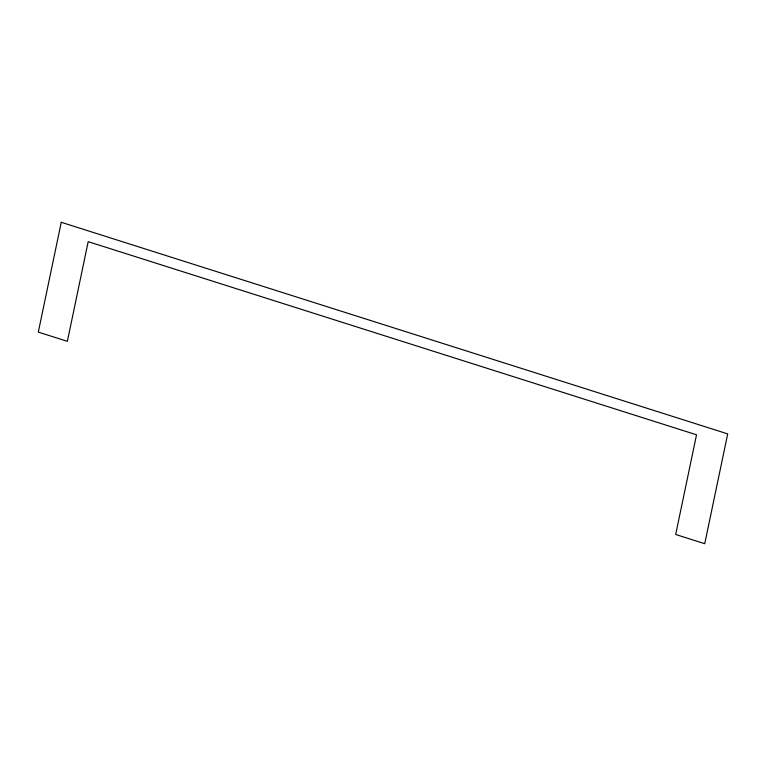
<?xml version="1.0" encoding="UTF-8"?>
<svg xmlns="http://www.w3.org/2000/svg" width="766" height="766" viewBox="0 0 766 766"><rect width="100%" height="100%" fill="white"/><g stroke="black" fill="none" stroke-linecap="round" stroke-linejoin="round"><path stroke-width="1.15" d="M61.261 222.293L38.3 332.109L67.36 341.33L88.195 241.654L696.524 434.801L675.679 534.486L704.739 543.707L727.7 433.891L61.261 222.293"/></g></svg>
